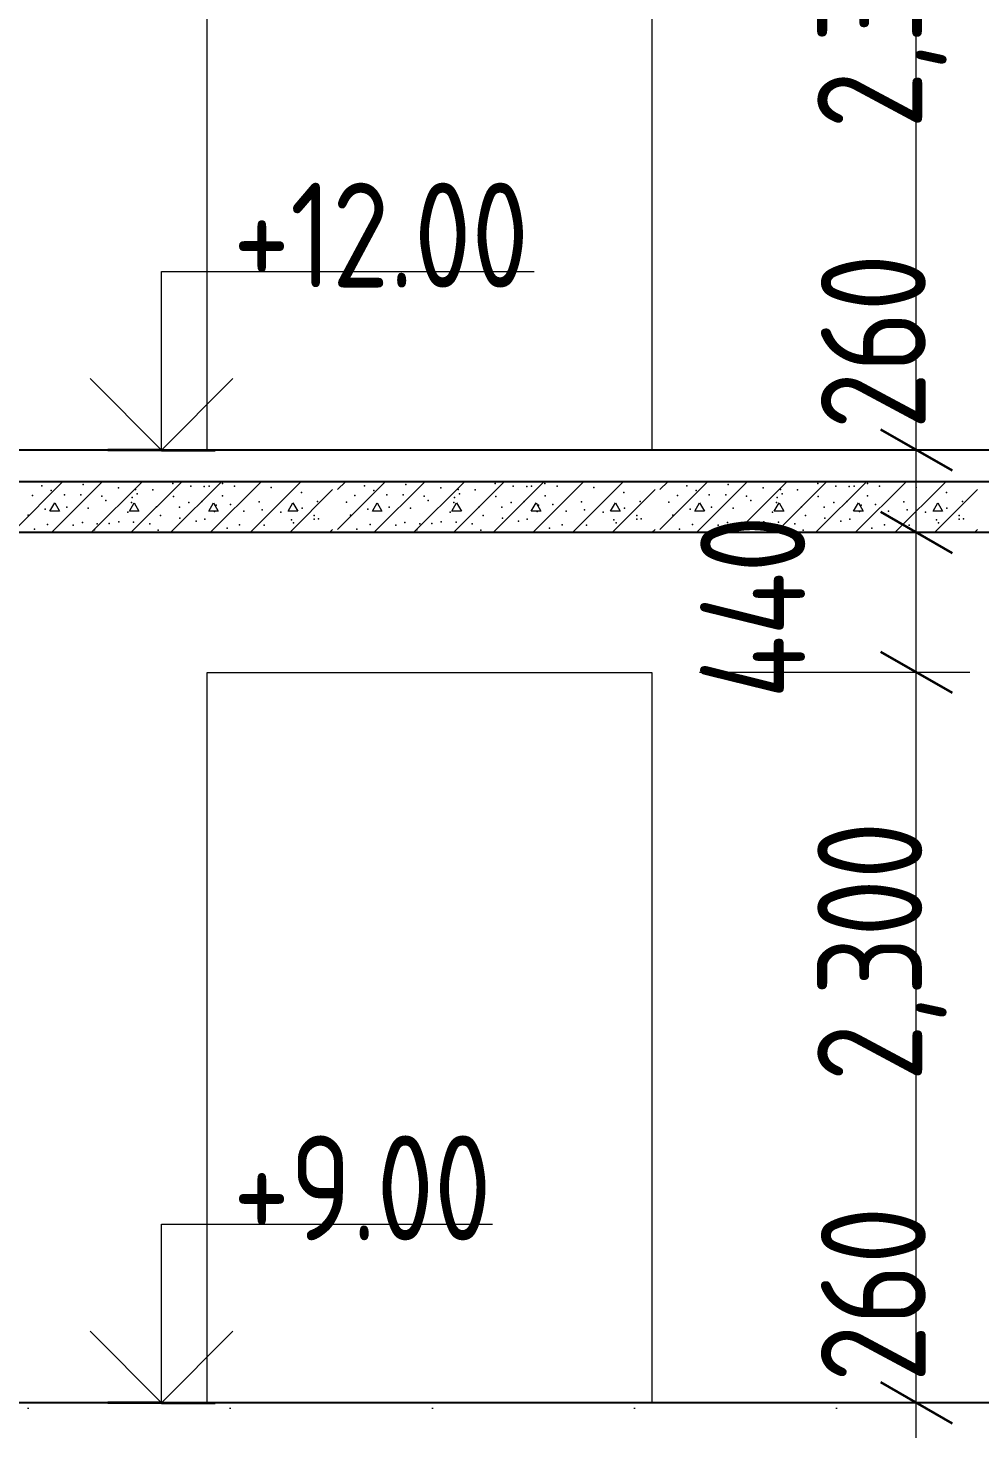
# Model space of a CAD drawing. Header units: millimetres. Extents: x 18162 to 7085488, y 72188 to 247925.
# Drawn here: x 4268649 to 4271646, y 113670 to 118081 of the extents above; entities that cross this region are included whole.
import ezdxf

# ---------------------------------------------------------------- set-up
doc = ezdxf.new("R2010")
doc.units = ezdxf.units.MM
doc.header["$MEASUREMENT"] = 0
doc.layers.add('Archicad Doors', color=7, linetype='Continuous')
doc.layers.add('Structural - Bearing', color=7, linetype='Continuous')
doc.styles.add('GENERATED_STYLE_3', font='', dxfattribs={"width": 0.8})
doc.styles.get('GENERATED_STYLE_3').set_extended_font_data('ISOCPEUR MON')
doc.dimstyles.new('GENERATED_STYLE__12', dxfattribs={"dimtxt": 330.000007, "dimasz": 171, "dimexe": 0.18, "dimexo": 150, "dimgap": 0, "dimtad": 1, "dimdec": 0, "dimzin": 0, "dimdsep": 46, "dimtxsty": 'GENERATED_STYLE_3', "dimblk": 'ARROWHEAD_2', "dimblk1": 'ARROWHEAD_2', "dimblk2": 'ARROWHEAD_2', "dimcen": 0.09, "dimclrd": 13, "dimclre": 13, "dimclrt": 13, "dimadec": 0, "dimazin": 0, "dimtfac": 1, "dimtdec": 4, "dimtmove": 0, "dimatfit": 3, "dimfxl": 1, "dimtolj": 1, "dimtzin": 0, "dimarcsym": 0})
pattern_1 = [(0, (4294986.6, 104752.7), (0, 1169.134), [73.125, -601.875]), (0, (4295324.1, 105337.3), (0, 1169.134), [73.125, -601.875]), (60, (4294986.6, 104752.7), (-1012.5, 584.567), [73.125, -601.875]), (60, (4295661.6, 104752.7), (-1012.5, 584.567), [73.125, -601.875]), (120, (4295059.7, 104752.7), (1012.5, 584.567), [73.125, -601.875]), (120, (4295734.7, 104752.7), (1012.5, 584.567), [73.125, -601.875]), (0, (4294986.58, 104865.2), (0, 225), [0, -225, 0, -337.5]), (45, (4295099.08, 104865.2), (-159.099, 159.099), [0, -168.75, 0, -281.25])]

# ---------------------------------------------------------------- blocks, each defined once
blk = doc.blocks.new('*X1295', base_point=(4294986.6, 104752.7))
at = {"layer": 'Structural - Bearing', "color": 7, "linetype": 'Continuous', "lineweight": 9}
for p, q in [((4268608.4, 116502.9), (4268758.2, 116652.7)), ((4268723.2, 116492.7), (4268883.2, 116652.7)), ((4268848.2, 116492.7), (4269008.2, 116652.7)), ((4268973.2, 116492.7), (4269133.2, 116652.7)), ((4269098.2, 116492.7), (4269258.2, 116652.7)), ((4269223.2, 116492.7), (4269383.2, 116652.7)), ((4269348.2, 116492.7), (4269508.2, 116652.7)), ((4269623.6, 116627.9), (4269648.4, 116652.7)), ((4269623.6, 116502.9), (4269773.4, 116652.7)), ((4269738.4, 116492.7), (4269898.4, 116652.7)), ((4269863.4, 116492.7), (4270023.4, 116652.7)), ((4269988.4, 116492.7), (4270148.4, 116652.7)), ((4270113.4, 116492.7), (4270273.4, 116652.7)), ((4270238.4, 116492.7), (4270398.4, 116652.7)), ((4270363.4, 116492.7), (4270523.4, 116652.7)), ((4270638.7, 116627.9), (4270663.5, 116652.7)), ((4270638.7, 116502.9), (4270788.5, 116652.7)), ((4270753.5, 116492.7), (4270913.5, 116652.7)), ((4270878.5, 116492.7), (4271038.5, 116652.7)), ((4271003.5, 116492.7), (4271163.5, 116652.7)), ((4271128.5, 116492.7), (4271288.5, 116652.7)), ((4271253.5, 116492.7), (4271413.5, 116652.7)), ((4271378.5, 116492.7), (4271538.5, 116652.7)), ((4269473.2, 116492.7), (4269608.4, 116627.9)), ((4270488.4, 116492.7), (4270623.6, 116627.9)), ((4271503.5, 116492.7), (4271638.7, 116627.9)), ((4268718.3, 116560.2), (4268733.4, 116586.2)), ((4268748.3, 116560.2), (4268718.3, 116560.2)), ((4268733.4, 116586.2), (4268748.3, 116560.2)), ((4268968.3, 116560.2), (4268983.4, 116586.2)), ((4268998.3, 116560.2), (4268968.3, 116560.2)), ((4268983.4, 116586.2), (4268998.3, 116560.2)), ((4269218.3, 116560.2), (4269233.4, 116586.2)), ((4269248.3, 116560.2), (4269218.3, 116560.2)), ((4269233.4, 116586.2), (4269248.3, 116560.2)), ((4269468.3, 116560.2), (4269483.4, 116586.2)), ((4269498.3, 116560.2), (4269468.3, 116560.2)), ((4269483.4, 116586.2), (4269498.3, 116560.2)), ((4269733.4, 116560.2), (4269748.6, 116586.2)), ((4269763.5, 116560.2), (4269733.4, 116560.2)), ((4269748.6, 116586.2), (4269763.5, 116560.2)), ((4269983.4, 116560.2), (4269998.6, 116586.2)), ((4270013.5, 116560.2), (4269983.4, 116560.2)), ((4269998.6, 116586.2), (4270013.5, 116560.2)), ((4270233.4, 116560.2), (4270248.6, 116586.2)), ((4270263.5, 116560.2), (4270233.4, 116560.2)), ((4270248.6, 116586.2), (4270263.5, 116560.2)), ((4270483.4, 116560.2), (4270498.6, 116586.2)), ((4270513.5, 116560.2), (4270483.4, 116560.2)), ((4270498.6, 116586.2), (4270513.5, 116560.2)), ((4270748.6, 116560.2), (4270763.7, 116586.2)), ((4270778.6, 116560.2), (4270748.6, 116560.2)), ((4270763.7, 116586.2), (4270778.6, 116560.2)), ((4270998.6, 116560.2), (4271013.7, 116586.2)), ((4271028.6, 116560.2), (4270998.6, 116560.2)), ((4271013.7, 116586.2), (4271028.6, 116560.2)), ((4271248.6, 116560.2), (4271263.7, 116586.2)), ((4271278.6, 116560.2), (4271248.6, 116560.2)), ((4271263.7, 116586.2), (4271278.6, 116560.2)), ((4271498.6, 116560.2), (4271513.7, 116586.2)), ((4271528.6, 116560.2), (4271498.6, 116560.2)), ((4271513.7, 116586.2), (4271528.6, 116560.2)), ((4269598.2, 116492.7), (4269608.4, 116502.9)), ((4270613.4, 116492.7), (4270623.6, 116502.9)), ((4271628.5, 116492.7), (4271638.7, 116502.9))]:
    blk.add_line(p, q, dxfattribs=at)
for p in [(4268693.1, 116640.1), (4268823.2, 116643.9), (4268933.9, 116633.6), (4269105.1, 116646.9), (4269161.9, 116638.8), (4269204.2, 116637.7), (4269219.7, 116639.2), (4269261.4, 116647), (4269299.7, 116638.8), (4269415.1, 116634.6), (4269708.3, 116640.1), (4269838.3, 116643.9), (4269949.1, 116633.6), (4270120.2, 116646.9), (4270177, 116638.8), (4270219.3, 116637.7), (4270234.8, 116639.2), (4270276.5, 116647), (4270314.8, 116638.8), (4270430.3, 116634.6), (4270723.4, 116640.1), (4270853.4, 116643.9), (4270964.2, 116633.6), (4271135.4, 116646.9), (4271192.1, 116638.8), (4271234.5, 116637.7), (4271249.9, 116639.2), (4271291.7, 116647), (4271329.9, 116638.8), (4271445.4, 116634.6), (4268663.5, 116610), (4268722.3, 116625.6), (4268763.8, 116611.4), (4268815.5, 116611.1), (4268881.2, 116607.2), (4268894.1, 116593.7), (4268977.1, 116603.7), (4268987.9, 116628.4), (4268993, 116614.9), (4269042, 116626.9), (4269106.9, 116606.8), (4269196.7, 116591.1), (4269262.1, 116608.5), (4269376.8, 116589.2), (4269510.2, 116619.2), (4269561.1, 116591.1), (4269678.6, 116610), (4269737.5, 116625.6), (4269778.9, 116611.4), (4269830.7, 116611.1), (4269896.3, 116607.2), (4269909.3, 116593.7), (4269992.2, 116603.7), (4270003, 116628.4), (4270008.1, 116614.9), (4270057.1, 116626.9), (4270122, 116606.8), (4270211.8, 116591.1), (4270277.2, 116608.5), (4270391.9, 116589.2), (4270525.3, 116619.2), (4270576.2, 116591.1), (4270693.8, 116610), (4270752.6, 116625.6), (4270794.1, 116611.4), (4270845.8, 116611.1), (4270911.5, 116607.2), (4270924.4, 116593.7), (4271007.3, 116603.7), (4271018.1, 116628.4), (4271023.2, 116614.9), (4271072.2, 116626.9), (4271137.1, 116606.8), (4271226.9, 116591.1), (4271292.4, 116608.5), (4271407, 116589.2), (4271540.4, 116619.2), (4271591.3, 116591.1), (4268649.5, 116548.1), (4268703.4, 116566.7), (4268771, 116572.5), (4268838.7, 116569.2), (4268963.2, 116557.3), (4268975.2, 116587.3), (4269054.3, 116573.8), (4269066.6, 116546.1), (4269125.8, 116573.1), (4269155.4, 116587.3), (4269236.6, 116558.9), (4269241.7, 116579.5), (4269286.9, 116581.4), (4269328.5, 116560.2), (4269386.4, 116564.5), (4269444.8, 116557.2), (4269512.2, 116569.2), (4269550.4, 116546.5), (4269651.6, 116588.6), (4269664.6, 116548.1), (4269718.6, 116566.7), (4269786.2, 116572.5), (4269853.8, 116569.2), (4269978.3, 116557.3), (4269990.3, 116587.3), (4270069.4, 116573.8), (4270081.7, 116546.1), (4270140.9, 116573.1), (4270170.6, 116587.3), (4270251.7, 116558.9), (4270256.8, 116579.5), (4270302, 116581.4), (4270343.6, 116560.2), (4270401.6, 116564.5), (4270459.9, 116557.2), (4270527.3, 116569.2), (4270565.5, 116546.5), (4270666.7, 116588.6), (4270679.7, 116548.1), (4270733.7, 116566.7), (4270801.3, 116572.5), (4270868.9, 116569.2), (4270993.4, 116557.3), (4271005.4, 116587.3), (4271084.6, 116573.8), (4271096.8, 116546.1), (4271156.1, 116573.1), (4271185.7, 116587.3), (4271266.8, 116558.9), (4271272, 116579.5), (4271317.1, 116581.4), (4271358.7, 116560.2), (4271416.7, 116564.5), (4271475, 116557.2), (4271542.4, 116569.2), (4271580.6, 116546.5), (4268669.5, 116503.3), (4268711, 116518.7), (4268791.9, 116516.1), (4268820.6, 116524.2), (4268858.1, 116501.7), (4268867.3, 116520.3), (4268905.2, 116521.2), (4268935.2, 116526.7), (4268981.6, 116525.5), (4269032.7, 116520), (4269127.5, 116538), (4269178.2, 116529.1), (4269205.9, 116535.2), (4269276.1, 116507.1), (4269315.5, 116517.2), (4269392.8, 116515.6), (4269478.6, 116532.5), (4269485.5, 116523.3), (4269550.5, 116534.8), (4269564.3, 116535.7), (4269684.7, 116503.3), (4269726.1, 116518.7), (4269807, 116516.1), (4269835.7, 116524.2), (4269873.2, 116501.7), (4269882.5, 116520.3), (4269920.3, 116521.2), (4269950.4, 116526.7), (4269996.7, 116525.5), (4270047.8, 116520), (4270142.7, 116538), (4270193.4, 116529.1), (4270221, 116535.2), (4270291.2, 116507.1), (4270330.6, 116517.2), (4270407.9, 116515.6), (4270493.8, 116532.5), (4270500.6, 116523.3), (4270565.6, 116534.8), (4270579.4, 116535.7), (4270699.8, 116503.3), (4270741.2, 116518.7), (4270822.1, 116516.1), (4270850.9, 116524.2), (4270888.3, 116501.7), (4270897.6, 116520.3), (4270935.4, 116521.2), (4270965.5, 116526.7), (4271011.8, 116525.5), (4271062.9, 116520), (4271157.8, 116538), (4271208.5, 116529.1), (4271236.1, 116535.2), (4271306.3, 116507.1), (4271345.7, 116517.2), (4271423, 116515.6), (4271508.9, 116532.5), (4271515.7, 116523.3), (4271580.8, 116534.8), (4271594.5, 116535.7), (4269059.3, 116500.5), (4270074.4, 116500.5), (4271089.5, 116500.5)]:
    blk.add_point(p, dxfattribs=at)
blk = doc.blocks.new('*D1694', base_point=(4294986.6, 104752.7))
at = {"color": 12, "linetype": 'Continuous', "lineweight": 35}
for p, q in [((4271333.2, 113117.7), (4271558.2, 112987.8)), ((4271333.2, 110817.7), (4271558.2, 110687.8))]:
    blk.add_line(p, q, dxfattribs=at)
at = {"color": 13, "linetype": 'Continuous', "lineweight": 13}
for p, q in [((4271445.7, 110752.7), (4271445.7, 113052.7)), ((4271614.4, 110752.7), (4271276.9, 110752.7))]:
    blk.add_line(p, q, dxfattribs=at)
at = {"color": 13, "lineweight": 13, "char_height": 330, "attachment_point": 7, "rotation": 90, "style": 'GENERATED_STYLE_3'}
for s, insert in [('\\A1;{\\pql;\\fISOCPEUR MON|b0|i0|c0|p0;\\W0.800000;440}', (4271096, 112969.7)), ('\\A1;{\\pql;\\fISOCPEUR MON|b0|i0|c0|p0;\\W0.800000;2,300}', (4271541.3, 111764.4)), ('\\A1;{\\pql;\\fISOCPEUR MON|b0|i0|c0|p0;\\W0.800000;260}', (4271475.5, 110817.7))]:
    blk.add_mtext(s, dxfattribs=dict(at, insert=insert))
blk = doc.blocks.new('ARROWHEAD_2')
at = {"color": 0, "linetype": 'Continuous', "lineweight": 0}
for p, q in [((-0.378, -0.655), (0.378, 0.655)), ((0, 0), (-1, 0))]:
    blk.add_line(p, q, dxfattribs=at)
blk = doc.blocks.new('*D1696', base_point=(4294986.6, 104752.7))
at = {"color": 12, "linetype": 'Continuous', "lineweight": 35}
for p, q in [((4271333.2, 113817.7), (4271558.2, 113687.8)), ((4271333.2, 113557.7), (4271558.2, 113427.8))]:
    blk.add_line(p, q, dxfattribs=at)
at = {"color": 13, "linetype": 'Continuous', "lineweight": 13}
for p, q in [((4271614.4, 113752.7), (4271276.9, 113752.7)), ((4271445.7, 113492.7), (4271445.7, 113752.7)), ((4271614.4, 113492.7), (4271276.9, 113492.7)), ((4271445.7, 113052.7), (4271445.7, 113492.7))]:
    blk.add_line(p, q, dxfattribs=at)
blk = doc.blocks.new('*D1697', base_point=(4294986.6, 104752.7))
at = {"color": 12, "linetype": 'Continuous', "lineweight": 35}
for p, q in [((4271333.2, 116117.7), (4271558.2, 115987.8)), ((4271333.2, 113817.7), (4271558.2, 113687.8))]:
    blk.add_line(p, q, dxfattribs=at)
at = {"color": 13, "linetype": 'Continuous', "lineweight": 13}
for p, q in [((4271614.4, 116052.7), (4270763.1, 116052.7)), ((4271445.7, 113752.7), (4271445.7, 116052.7)), ((4271614.4, 113752.7), (4271276.9, 113752.7))]:
    blk.add_line(p, q, dxfattribs=at)
at = {"color": 13, "lineweight": 13, "char_height": 330, "attachment_point": 7, "rotation": 90, "style": 'GENERATED_STYLE_3'}
for s, insert in [('\\A1;{\\pql;\\fISOCPEUR MON|b0|i0|c0|p0;\\W0.800000;440}', (4271096, 115969.7)), ('\\A1;{\\pql;\\fISOCPEUR MON|b0|i0|c0|p0;\\W0.800000;2,300}', (4271541.3, 114764.4)), ('\\A1;{\\pql;\\fISOCPEUR MON|b0|i0|c0|p0;\\W0.800000;260}', (4271475.5, 113817.7))]:
    blk.add_mtext(s, dxfattribs=dict(at, insert=insert))
blk = doc.blocks.new('*D1698', base_point=(4294986.6, 104752.7))
at = {"color": 12, "linetype": 'Continuous', "lineweight": 35}
for p, q in [((4271333.2, 116557.7), (4271558.2, 116427.8)), ((4271333.2, 116117.7), (4271558.2, 115987.8))]:
    blk.add_line(p, q, dxfattribs=at)
at = {"color": 13, "linetype": 'Continuous', "lineweight": 13}
for p, q in [((4271445.7, 116052.7), (4271445.7, 116492.7)), ((4271614.4, 116052.7), (4270763.1, 116052.7))]:
    blk.add_line(p, q, dxfattribs=at)
blk = doc.blocks.new('*D1699', base_point=(4294986.6, 104752.7))
at = {"color": 12, "linetype": 'Continuous', "lineweight": 35}
for p, q in [((4271333.2, 116817.7), (4271558.2, 116687.8)), ((4271333.2, 116557.7), (4271558.2, 116427.8))]:
    blk.add_line(p, q, dxfattribs=at)
at = {"color": 13, "linetype": 'Continuous', "lineweight": 13}
for p, q in [((4271614.4, 116752.7), (4271276.9, 116752.7)), ((4271445.7, 116492.7), (4271445.7, 116752.7)), ((4271614.4, 116492.7), (4271276.9, 116492.7)), ((4271445.7, 116052.7), (4271445.7, 116492.7))]:
    blk.add_line(p, q, dxfattribs=at)
blk = doc.blocks.new('*D1700', base_point=(4294986.6, 104752.7))
at = {"color": 12, "linetype": 'Continuous', "lineweight": 35}
for p, q in [((4271333.2, 119117.7), (4271558.2, 118987.8)), ((4271333.2, 116817.7), (4271558.2, 116687.8))]:
    blk.add_line(p, q, dxfattribs=at)
at = {"color": 13, "linetype": 'Continuous', "lineweight": 13}
for p, q in [((4271614.4, 119052.7), (4270763.1, 119052.7)), ((4271445.7, 116752.7), (4271445.7, 119052.7)), ((4271614.4, 116752.7), (4271276.9, 116752.7))]:
    blk.add_line(p, q, dxfattribs=at)
at = {"color": 13, "lineweight": 13, "char_height": 330, "attachment_point": 7, "rotation": 90, "style": 'GENERATED_STYLE_3'}
for s, insert in [('\\A1;{\\pql;\\fISOCPEUR MON|b0|i0|c0|p0;\\W0.800000;440}', (4271096, 118969.7)), ('\\A1;{\\pql;\\fISOCPEUR MON|b0|i0|c0|p0;\\W0.800000;2,300}', (4271541.3, 117764.4)), ('\\A1;{\\pql;\\fISOCPEUR MON|b0|i0|c0|p0;\\W0.800000;260}', (4271475.5, 116817.7))]:
    blk.add_mtext(s, dxfattribs=dict(at, insert=insert))

msp = doc.modelspace()

# ---------------------------------------------------------------- hatches: boundary and pattern name
at = {"layer": 'Structural - Bearing', "linetype": 'Continuous', "lineweight": 9}
h = msp.add_hatch(dxfattribs=at)
h.set_pattern_fill('Lightweight_Concrete_0003', style=0, pattern_type=2)
h.set_pattern_definition(pattern_1)
h.paths.add_polyline_path([(4267713.1, 116752.7), (4267713.1, 116652.7), (4274013.1, 116652.7), (4274013.1, 116752.7)])
h = msp.add_hatch(dxfattribs=at)
h.set_pattern_fill('Lightweight_Concrete_0003', style=0, pattern_type=2)
h.set_pattern_definition(pattern_1)
h.paths.add_polyline_path([(4267713.1, 113752.7), (4267713.1, 113652.7), (4274013.1, 113652.7), (4274013.1, 113752.7)])

# ---------------------------------------------------------------- linework, layer by layer
at = {"color": 13, "linetype": 'Continuous', "lineweight": 13}
for p, q in [((4269069.5, 116752.7), (4269069.5, 117315.2)), ((4269069.5, 117315.2), (4270243, 117315.2)), ((4269069.5, 116752.7), (4268844.5, 116977.7)), ((4269294.5, 116977.7), (4269069.5, 116752.7)), ((4269069.5, 113752.7), (4269069.5, 114315.2)), ((4269069.5, 114315.2), (4270111.2, 114315.2)), ((4269069.5, 113752.7), (4268844.5, 113977.7)), ((4269294.5, 113977.7), (4269069.5, 113752.7))]:
    msp.add_line(p, q, dxfattribs=at)
at = {"color": 12, "linetype": 'Continuous', "lineweight": 35}
for p, q in [((4269069.5, 116752.7), (4268900.7, 116752.7)), ((4269069.5, 116752.7), (4269238.2, 116752.7)), ((4269069.5, 113752.7), (4268900.7, 113752.7)), ((4269069.5, 113752.7), (4269238.2, 113752.7))]:
    msp.add_line(p, q, dxfattribs=at)
at = {"layer": 'Archicad Doors', "color": 7, "linetype": 'Continuous', "lineweight": 9}
for p, q in [((4269213.1, 116752.7), (4269213.1, 119052.7)), ((4270613.1, 119052.7), (4270613.1, 116752.7)), ((4269213.1, 113752.7), (4269213.1, 116052.7)), ((4269213.1, 116052.7), (4270613.1, 116052.7)), ((4270613.1, 116052.7), (4270613.1, 113752.7))]:
    msp.add_line(p, q, dxfattribs=at)
at = {"layer": 'Structural - Bearing', "color": 7, "linetype": 'Continuous', "lineweight": 25}
for p, q in [((4274013.1, 116752.7), (4267713.1, 116752.7)), ((4274013.1, 116652.7), (4267713.1, 116652.7)), ((4274013.1, 116492.7), (4267713.1, 116492.7)), ((4274013.1, 113752.7), (4267713.1, 113752.7))]:
    msp.add_line(p, q, dxfattribs=at)

# ---------------------------------------------------------------- block references
at = {"layer": 'Structural - Bearing', "lineweight": 0}
msp.add_blockref('*X1295', (4294986.6, 104752.7), dxfattribs=at)

# ---------------------------------------------------------------- texts
at = {"color": 13, "lineweight": 13, "char_height": 330, "attachment_point": 7, "style": 'GENERATED_STYLE_3'}
for s, insert in [('\\A1;{\\pql;\\fISOCPEUR MON|b0|i0|c0|p0;\\W0.800000;+12.00}', (4269294.5, 117264.4)), ('\\A1;{\\pql;\\fISOCPEUR MON|b0|i0|c0|p0;\\W0.800000;+9.00}', (4269294.5, 114264.4))]:
    msp.add_mtext(s, dxfattribs=dict(at, insert=insert))

# ---------------------------------------------------------------- dimensions: what is measured, and where the dimension line sits
at = {"color": 13, "linetype": 'Continuous', "lineweight": 13}
for base, p1, p2, picture, middle in [((4271445.7, 119052.7), (4259113.1, 116752.7), (4270613.1, 119052.7), '*D1700', (4271214.7, 118317.2)), ((4271445.7, 116752.7), (4259113.1, 116492.7), (4259113.1, 116752.7), '*D1699', (4271214.7, 117194.4)), ((4271445.7, 116052.7), (4259113.1, 113752.7), (4270613.1, 116052.7), '*D1697', (4271214.7, 115317.2)), ((4271445.7, 116492.7), (4270613.1, 116052.7), (4259113.1, 116492.7), '*D1698', (4270835.2, 116346.4)), ((4271445.7, 113752.7), (4259113.1, 113492.7), (4259113.1, 113752.7), '*D1696', (4271214.7, 114194.4)), ((4271445.7, 113052.7), (4259113.1, 110752.7), (4270613.1, 113052.7), '*D1694', (4271214.7, 112317.2))]:
    dim = msp.add_linear_dim(base=base, p1=p1, p2=p2, angle=90, dimstyle='GENERATED_STYLE__12', dxfattribs=at)
    dim.commit()
    dim.dimension.update_dxf_attribs({"geometry": picture, "text_midpoint": middle, "dimtype": 160, "text_rotation": 90})

doc.saveas('drawing.dxf')
